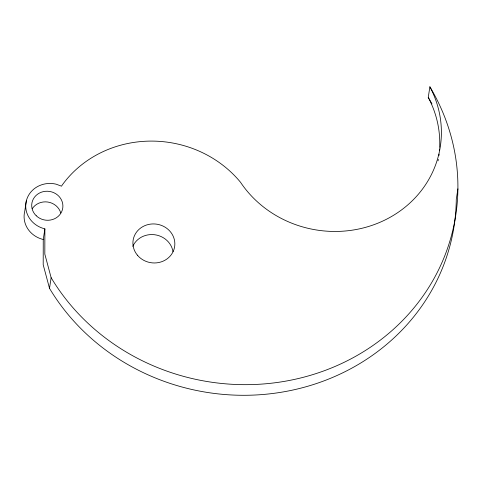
<?xml version="1.0" encoding="UTF-8"?>
<svg xmlns="http://www.w3.org/2000/svg" width="482" height="482" viewBox="0 0 482 482"><rect width="100%" height="100%" fill="white"/><g stroke="black" fill="none" stroke-linecap="round" stroke-linejoin="round"><path stroke-width="0.72" d="M439.662 147.378A109.01 101.142 8.7 0 0 428.251 97.436L429.878 86.808A109.01 101.142 8.7 0 1 386.016 219.485A109.01 101.142 8.7 0 1 240.506 182.256A110.107 102.166 8.7 0 0 62.142 185.148L61.569 186.191L56.069 184.16A24.811 23.022 8.7 0 0 26.353 200.801L24.721 211.435A24.811 23.022 8.7 0 0 43.253 239.482L43.199 264.745L49.507 288.332A217.756 202.042 8.7 0 0 293.014 389.998A217.756 202.042 8.7 0 0 456.273 199.47L457.9 188.848M43.253 239.476L44.88 228.854A24.811 23.022 8.7 0 1 26.353 200.801M49.507 288.332L51.134 277.704L44.826 254.122L44.88 228.854M429.878 86.808A217.756 202.042 8.7 0 1 347.293 360.753A217.756 202.042 8.7 0 1 51.134 277.704M438.331 159.367A109.01 101.142 8.7 0 1 438.06 160.855M439.584 148.872A109.01 101.142 8.7 0 1 439.476 150.372M439.108 154.12A109.01 101.142 8.7 0 1 438.915 155.62M428.251 97.436A217.756 202.042 8.7 0 1 431.98 103.937M132.797 246.386A21.003 19.485 8.7 0 1 154.77 234.752A21.003 19.485 8.7 0 1 173.008 251.761M32.186 208.808A15.629 14.496 8.7 0 1 47.754 202.03A15.629 14.496 8.7 0 1 60.756 212.972M137.376 255.147A21.003 19.485 8.7 0 0 173.333 251.14A21.003 19.485 8.7 0 0 150.92 224.064A21.003 19.485 8.7 0 0 137.376 255.147M36.246 215.767A15.629 14.496 8.7 0 0 62.365 209.863A15.629 14.496 8.7 0 0 43.302 191.637A15.629 14.496 8.7 0 0 36.246 215.767"/></g></svg>
